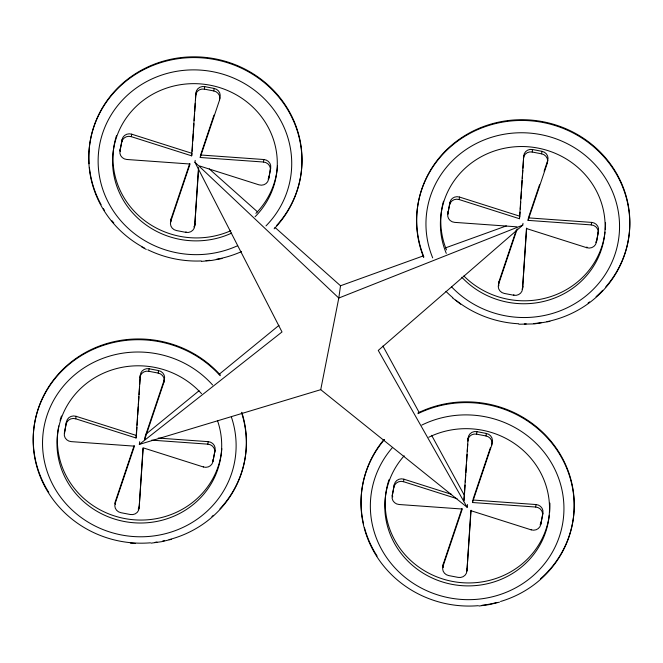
<?xml version="1.0" encoding="UTF-8"?>
<svg xmlns="http://www.w3.org/2000/svg" width="663" height="663" viewBox="0 0 663 663"><rect width="100%" height="100%" fill="white"/><g stroke="black" fill="none" stroke-linecap="round" stroke-linejoin="round"><path stroke-width="0.99" d="M143.175 448.354L139.122 508.082A7.45 7.094 8 0 1 130.321 514.513L120.881 512.698A7.45 7.094 8 0 1 115.163 503.482L134.448 446.149L71.231 441.624A7.45 7.094 8 0 1 64.377 433.138L66.143 424.154A7.45 7.094 8 0 1 75.723 418.817L136.056 437.986L140.307 375.2A7.45 7.094 8 0 1 149.109 368.769L158.548 370.576A7.45 7.094 8 0 1 164.267 379.791L163.91 382.302L144.633 439.635L144.99 437.124L164.267 379.791M136.934 427.303L136.404 435.475L76.079 416.306A7.45 7.094 8 0 0 66.499 421.643L64.377 433.138M137.067 425.256L137.597 417.085M137.73 415.046L138.26 406.867M138.393 404.828L138.915 396.656M139.048 394.609L139.578 386.438M139.711 384.391L140.307 375.2M139.122 508.082L143.026 447.798L203.35 466.967A7.45 7.094 8 0 0 212.931 461.63L215.052 450.136A7.45 7.094 8 0 0 208.199 441.649L158.242 438.069M198.651 168.261L194.723 225.942A7.45 7.094 8 0 1 185.93 232.373L176.482 230.558A7.45 7.094 8 0 1 170.772 221.343L190.049 164.018L126.832 159.485A7.45 7.094 8 0 1 119.978 150.998L121.752 142.015A7.45 7.094 8 0 1 131.324 136.677L191.657 155.846L195.908 93.06A7.45 7.094 8 0 1 204.71 86.629L214.149 88.444A7.45 7.094 8 0 1 219.867 97.652L219.776 98.281M192.137 151.297L192.602 144.144M192.8 141.078L193.264 133.926M193.397 131.887L193.928 123.708M194.126 120.649L194.591 113.497M194.723 111.45L195.245 103.279M195.444 100.212L195.908 93.06M194.723 225.942L198.494 167.706M461.962 508.471L443.34 563.857L442.992 566.368A7.45 7.094 8 0 0 448.702 575.583L458.15 577.39A7.45 7.094 8 0 0 466.943 570.959L470.846 510.676L531.179 529.845A7.45 7.094 8 0 0 540.751 524.516L542.525 515.524A7.45 7.094 8 0 0 535.671 507.038L472.454 502.513L491.731 445.18L492.087 442.677A7.45 7.094 8 0 0 486.369 433.461L476.929 431.646A7.45 7.094 8 0 0 468.128 438.077L463.876 500.863L464.423 495.294M464.556 493.247L465.086 485.076M465.285 482.009L465.749 474.857M465.882 472.818L466.412 464.639M466.611 461.581L467.075 454.428M467.274 451.362L467.73 444.21M467.929 441.144L468.128 438.077M466.943 570.959L471.07 510.212M516.85 226.821L454.652 222.37A7.45 7.094 8 0 1 447.798 213.884L449.572 204.892A7.45 7.094 8 0 1 459.152 199.563L519.477 218.732L523.729 155.938A7.45 7.094 8 0 1 532.53 149.506L541.969 151.321A7.45 7.094 8 0 1 547.688 160.537L547.34 163.04L528.063 220.373L591.272 224.906A7.45 7.094 8 0 1 598.125 233.393L596.36 242.376A7.45 7.094 8 0 1 586.78 247.713L526.447 228.544L522.552 288.819A7.45 7.094 8 0 1 513.75 295.25L504.311 293.444A7.45 7.094 8 0 1 498.593 284.228L498.941 281.717L516.262 230.218M519.477 218.732L520.099 212.135M520.298 209.069L520.753 201.917M520.952 198.85L521.416 191.698M521.615 188.632L522.146 180.46M522.278 178.422L522.809 170.242M522.941 168.203L523.472 160.023M523.596 157.985L523.729 155.938M522.552 288.819L526.671 228.08M66.143 424.154L66.499 421.643M75.723 418.817L76.079 416.306M119.978 150.998L122.1 139.503A7.45 7.094 8 0 1 131.68 134.175L192.013 153.344M121.752 142.015L122.1 139.503M131.324 136.677L131.68 134.175M115.163 503.482L115.519 500.979L134.141 445.586M136.056 437.986L136.288 436.312M139.951 377.703A7.45 7.094 8 0 1 148.752 371.272L149.109 368.769M467.531 504.56L467.15 507.286L320.735 389.678L139.329 444.401L139.711 441.682M170.772 221.343L171.12 218.84L189.742 163.454M163.91 382.302A7.45 7.094 8 0 0 158.192 373.087L158.548 370.576M191.657 155.846L191.889 154.172M195.56 95.571A7.45 7.094 8 0 1 204.353 89.14L204.71 86.629M139.329 444.401L282.007 331.964L194.93 162.261L195.187 160.446M185.93 232.373L186.013 231.743M199.596 165.974L258.96 184.828A7.45 7.094 8 0 0 268.532 179.499L270.305 170.507A7.45 7.094 8 0 0 263.451 162.021L200.234 157.496L200.475 155.822M200.234 157.496L219.511 100.163A7.45 7.094 8 0 0 213.801 90.947L214.149 88.444M219.511 100.163L219.76 98.439M203.35 466.967L203.417 466.495M214.704 452.647A7.45 7.094 8 0 0 207.851 444.16L208.199 441.649M212.931 461.63L215.052 450.136M263.451 162.021L263.799 159.518L200.591 154.985L213.983 115.147M268.532 179.499L270.661 168.004A7.45 7.094 8 0 0 263.799 159.518M270.305 170.507L270.661 168.004M274.896 227.343L340.517 285.77L338.793 298.043L320.735 389.678M442.992 566.368L462.268 509.035L399.051 504.502A7.45 7.094 8 0 1 392.198 496.015L394.319 484.52A7.45 7.094 8 0 1 403.9 479.192L451.578 494.341M392.198 496.015L394.319 484.52M393.971 487.032A7.45 7.094 8 0 1 403.543 481.703L403.9 479.192M447.798 213.884L449.92 202.389A7.45 7.094 8 0 1 459.5 197.052L519.833 216.221M449.572 204.892L449.92 202.389M459.152 199.563L459.5 197.052M467.78 440.588A7.45 7.094 8 0 1 476.573 434.157L476.929 431.646M472.454 502.513L472.81 500.001L536.019 504.535A7.45 7.094 8 0 1 542.881 513.021L542.525 515.524M491.731 445.18A7.45 7.094 8 0 0 486.02 435.964L486.369 433.461M523.38 158.449A7.45 7.094 8 0 1 532.182 152.018L532.53 149.506M467.15 507.286L378.266 350.429L522.751 225.147L523.008 223.332M513.75 295.25L513.833 294.629M528.063 220.373L528.411 217.87L591.628 222.395A7.45 7.094 8 0 1 598.482 230.881L598.125 233.393M547.34 163.04A7.45 7.094 8 0 0 541.621 153.833L541.969 151.321M531.179 529.845L531.245 529.381M535.671 507.038L536.019 504.535M540.751 524.516L542.881 513.021M586.78 247.713L586.888 246.926M591.272 224.906L591.628 222.395M596.36 242.376L598.482 230.881M498.593 284.228L517.215 228.843M528.734 216.892L539.525 184.828M544.091 171.228L547.688 160.537M473.133 499.032L490.454 447.533M146.067 434.074L199.074 390.714M219.238 374.222L278.974 325.359M522.751 225.147L338.793 298.043L194.93 162.261M340.517 285.77L423.442 255.835M445.362 247.921L506.358 225.901M499.488 602.145L489.203 604.606L478.943 606.032M171.435 539.334L161.382 541.721L151.114 543.154M222.039 258.512L211.87 260.418L201.544 261.371M549.867 321.389L534.544 323.9L518.972 324.224M151.769 440.141L207.851 444.16M130.354 543.105L135.542 543.486M204.353 89.14L213.801 90.947M532.182 152.018L541.621 153.833M148.752 371.272L158.192 373.087M476.573 434.157L486.02 435.964M403.543 481.703L457.064 498.7M141.741 246.968L146.291 249.429M460.628 304.168L452.481 297.828M209.268 168.908L257.542 211.895M382.924 346.053L419.215 412.577M431.621 435.318L464.241 495.104M541.107 522.005A7.45 7.094 8 0 1 540.113 524.425M467.299 568.448A7.45 7.094 8 0 1 466.454 571.315M443.174 567.578A7.45 7.094 8 0 1 443.34 563.857M392.736 496.869A7.45 7.094 8 0 1 392.546 493.512M213.287 459.127A7.45 7.094 8 0 1 212.491 461.224M139.479 505.571A7.45 7.094 8 0 1 138.219 509.085M115.271 504.319A7.45 7.094 8 0 1 115.519 500.979M64.659 432.864A7.45 7.094 8 0 1 64.725 430.627M268.888 176.988A7.45 7.094 8 0 1 268.101 179.085M195.079 223.431A7.45 7.094 8 0 1 193.82 226.945M170.814 221.807A7.45 7.094 8 0 1 171.12 218.84M120.326 151.106A7.45 7.094 8 0 1 120.326 148.495M596.708 239.865A7.45 7.094 8 0 1 595.722 242.293M522.9 286.317A7.45 7.094 8 0 1 522.054 289.176M498.874 285.811A7.45 7.094 8 0 1 498.941 281.717M448.147 213.983A7.45 7.094 8 0 1 448.155 211.373M428.746 437.249A82.444 78.541 8 0 1 549.188 501.286A82.444 78.541 8 0 1 442.37 581.932A82.444 78.541 8 0 1 404.198 455.788M418.08 412.9A106.685 101.638 8 0 1 554.558 445.76A106.685 101.638 8 0 1 540.453 578.824M377.098 556.058A106.685 101.638 8 0 1 364.443 527.615M363.556 524.068A106.685 101.638 8 0 1 383.952 439.544M549.279 515.25A82.444 78.541 8 0 1 449.978 580.904A82.444 78.541 8 0 1 388.982 479.763M549.9 503.126A82.444 78.541 8 0 1 549.594 512.466M421.784 425.091A96.881 92.298 8 0 1 563.492 499.587A96.881 92.298 8 0 1 439.072 595.333A96.881 92.298 8 0 1 392.206 447.856M417.972 413.654A106.685 101.638 8 0 1 565.779 466.048A106.685 101.638 8 0 1 500.524 601.498M496.885 602.51A106.685 101.638 8 0 1 482.001 605.302M478.222 605.684A106.685 101.638 8 0 1 373.882 551.666A106.685 101.638 8 0 1 384.432 439.594M217.588 420.881A82.444 78.541 8 0 1 133.246 522.717A82.444 78.541 8 0 1 65.703 408.217A82.444 78.541 8 0 1 201.527 393.673M241.788 412.278A106.685 101.638 8 0 1 219.917 508.869M213.329 515.333A106.685 101.638 8 0 1 211.936 516.552M48.772 492.394A106.685 101.638 8 0 1 76.949 357.763A106.685 101.638 8 0 1 220.265 374.951M221.856 448.652A82.444 78.541 8 0 1 128.912 519.237A82.444 78.541 8 0 1 58.792 425.919M60.076 420.466A82.444 78.541 8 0 1 61.46 415.999M231.379 417.01A96.881 92.298 8 0 1 131.912 536.417A96.881 92.298 8 0 1 52.924 401.654A96.881 92.298 8 0 1 212.599 384.971M241.68 413.032A106.685 101.638 8 0 1 169.057 539.632M164.457 540.718A106.685 101.638 8 0 1 162.609 541.099M156.998 542.061A106.685 101.638 8 0 1 155.117 542.309M150.402 542.806A106.685 101.638 8 0 1 40.65 402.706A106.685 101.638 8 0 1 220.157 375.706M231.66 233.094A82.444 78.541 8 0 1 112.702 165.733A82.444 78.541 8 0 1 222.95 88.701A82.444 78.541 8 0 1 255.098 216.718M89.082 163.753A106.685 101.638 8 0 1 228.909 62.405A106.685 101.638 8 0 1 276.761 225.37M113.796 222.909A106.685 101.638 8 0 1 111.989 220.771M104.381 210.254A106.685 101.638 8 0 1 103.403 208.688M101.099 204.685A106.685 101.638 8 0 1 89.389 167.374M277.532 165.584A82.444 78.541 8 0 1 255.901 213.37M230.815 230.707A82.444 78.541 8 0 1 141.716 218.293A82.444 78.541 8 0 1 116.481 135.633M237.652 245.708A96.881 92.298 8 0 1 98.281 166.198A96.881 92.298 8 0 1 227.691 75.756A96.881 92.298 8 0 1 265.987 225.901M144.443 248.045A106.685 101.638 8 0 1 106.08 102.583A106.685 101.638 8 0 1 260.567 79.684A106.685 101.638 8 0 1 274.142 228.826M241.539 251.584A106.685 101.638 8 0 1 216.345 259.316M209.781 260.286A106.685 101.638 8 0 1 206.002 260.667M201.262 260.957A106.685 101.638 8 0 1 147.816 249.76M446.29 253.39A82.444 78.541 8 0 1 524.715 146.581A82.444 78.541 8 0 1 597.67 258.761A82.444 78.541 8 0 1 461.796 277.233M423.814 256.755A106.685 101.638 8 0 1 468.426 133.512A106.685 101.638 8 0 1 603.902 155.929A106.685 101.638 8 0 1 605.8 286.872M602.708 290.286A106.685 101.638 8 0 1 596.062 296.684M589.573 301.938A106.685 101.638 8 0 1 588.081 303.032M604.996 232.183A82.444 78.541 8 0 1 549.561 296.991A82.444 78.541 8 0 1 463.835 275.965M446.489 249.926A82.444 78.541 8 0 1 443.506 201.204M605.534 222.859A82.444 78.541 8 0 1 605.278 229.398M432.699 257.882A96.881 92.298 8 0 1 525.237 132.824A96.881 92.298 8 0 1 610.863 264.512A96.881 92.298 8 0 1 451.445 286.714M423.707 257.509A106.685 101.638 8 0 1 489.609 125.208A106.685 101.638 8 0 1 625.822 196.107A106.685 101.638 8 0 1 546.958 321.663M541.364 322.657A106.685 101.638 8 0 1 533.823 323.544M526.231 323.917A106.685 101.638 8 0 1 524.325 323.934M518.623 323.768A106.685 101.638 8 0 1 455.705 300.099M452.804 297.712A106.685 101.638 8 0 1 445.95 291.33"/></g></svg>
